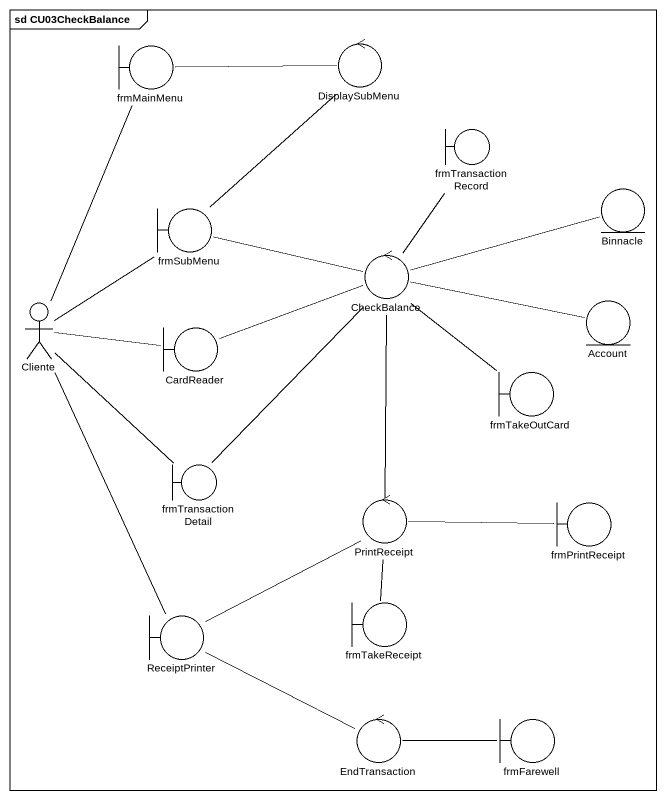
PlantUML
@startuml
mainframe sd CU03CheckBalance
boundary frmMainMenu
control DisplaySubMenu
boundary frmTransactionRecord
entity Binnacle
boundary frmSubMenu
control CheckBalance
actor Cliente
boundary CardReader
entity Account
boundary frmTakeOutCard
boundary frmTransactionDetail
control PrintReceipt
boundary frmPrintReceipt
boundary frmTakeReceipt
boundary ReceiptPrinter
control EndTransaction
boundary frmFarewell
frmMainMenu -right- DisplaySubMenu
frmTransactionRecord -- CheckBalance
frmSubMenu -up- DisplaySubMenu
frmSubMenu -right- CheckBalance
CheckBalance -right- Binnacle
CheckBalance -right- Account
CheckBalance -- frmTakeOutCard
CheckBalance -- frmTransactionDetail
CheckBalance -- PrintReceipt
Cliente -up- frmMainMenu
Cliente -up- frmSubMenu
Cliente -right- CardReader
Cliente -- frmTransactionDetail
Cliente -- ReceiptPrinter
CardReader -right- CheckBalance
PrintReceipt -right- frmPrintReceipt
PrintReceipt -- frmTakeReceipt
PrintReceipt -left- ReceiptPrinter
ReceiptPrinter -right- EndTransaction
EndTransaction -right- frmFarewell
@enduml
